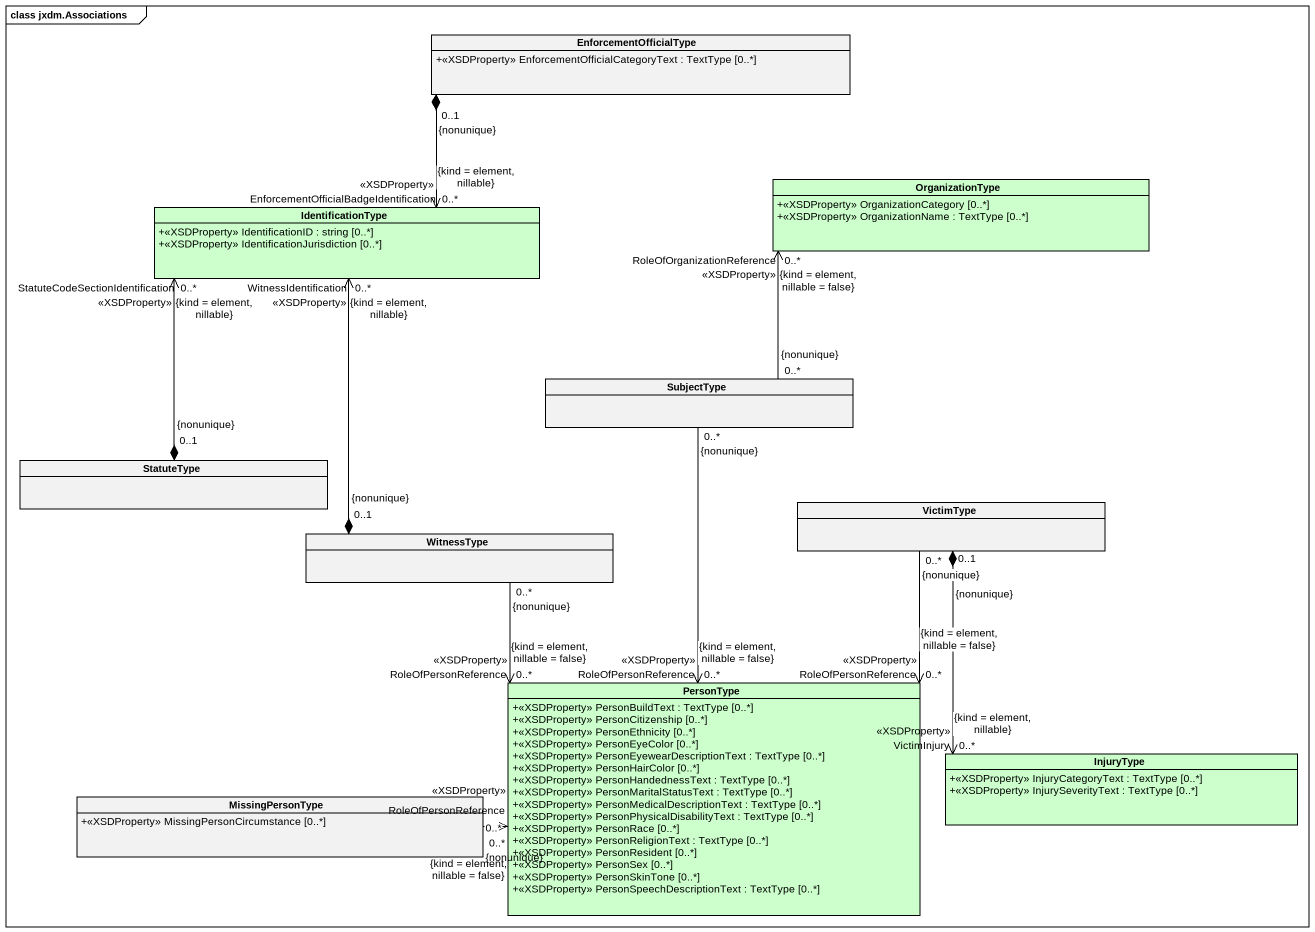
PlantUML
@startuml
mainframe class jxdm.Associations
hide circle
hide empty members
skinparam classAttributeIconSize 0
class EnforcementOfficialType {
  +<<XSDProperty>> EnforcementOfficialCategoryText : TextType [0..*]
}
class OrganizationType #CCFFCC {
  +<<XSDProperty>> OrganizationCategory [0..*]
  +<<XSDProperty>> OrganizationName : TextType [0..*]
}
class IdentificationType #CCFFCC {
  +<<XSDProperty>> IdentificationID : string [0..*]
  +<<XSDProperty>> IdentificationJurisdiction [0..*]
}
class SubjectType
class StatuteType
class VictimType
class WitnessType
class PersonType #CCFFCC {
  +<<XSDProperty>> PersonBuildText : TextType [0..*]
  +<<XSDProperty>> PersonCitizenship [0..*]
  +<<XSDProperty>> PersonEthnicity [0..*]
  +<<XSDProperty>> PersonEyeColor [0..*]
  +<<XSDProperty>> PersonEyewearDescriptionText : TextType [0..*]
  +<<XSDProperty>> PersonHairColor [0..*]
  +<<XSDProperty>> PersonHandednessText : TextType [0..*]
  +<<XSDProperty>> PersonMaritalStatusText : TextType [0..*]
  +<<XSDProperty>> PersonMedicalDescriptionText : TextType [0..*]
  +<<XSDProperty>> PersonPhysicalDisabilityText : TextType [0..*]
  +<<XSDProperty>> PersonRace [0..*]
  +<<XSDProperty>> PersonReligionText : TextType [0..*]
  +<<XSDProperty>> PersonResident [0..*]
  +<<XSDProperty>> PersonSex [0..*]
  +<<XSDProperty>> PersonSkinTone [0..*]
  +<<XSDProperty>> PersonSpeechDescriptionText : TextType [0..*]
}
class InjuryType #CCFFCC {
  +<<XSDProperty>> InjuryCategoryText : TextType [0..*]
  +<<XSDProperty>> InjurySeverityText : TextType [0..*]
}
class MissingPersonType {
  +<<XSDProperty>> MissingPersonCircumstance [0..*]
}
EnforcementOfficialType "0..1\n{nonunique}" *--> "EnforcementOfficialBadgeIdentification\n<<XSDProperty>>\n0..*\n{kind = element, nillable}" IdentificationType
SubjectType "0..*\n{nonunique}" -up-> "RoleOfOrganizationReference\n<<XSDProperty>>\n0..*\n{kind = element, nillable = false}" OrganizationType
SubjectType "0..*\n{nonunique}" --> "RoleOfPersonReference\n<<XSDProperty>>\n0..*\n{kind = element, nillable = false}" PersonType
StatuteType "0..1\n{nonunique}" *-up-> "StatuteCodeSectionIdentification\n<<XSDProperty>>\n0..*\n{kind = element, nillable}" IdentificationType
VictimType "0..*\n{nonunique}" --> "RoleOfPersonReference\n<<XSDProperty>>\n0..*\n{kind = element, nillable = false}" PersonType
VictimType "0..1\n{nonunique}" *--> "VictimInjury\n<<XSDProperty>>\n0..*\n{kind = element, nillable}" InjuryType
WitnessType "0..1\n{nonunique}" *-up-> "WitnessIdentification\n<<XSDProperty>>\n0..*\n{kind = element, nillable}" IdentificationType
WitnessType "0..*\n{nonunique}" --> "RoleOfPersonReference\n<<XSDProperty>>\n0..*\n{kind = element, nillable = false}" PersonType
MissingPersonType "0..*\n{nonunique}" -right-> "RoleOfPersonReference\n<<XSDProperty>>\n0..*\n{kind = element, nillable = false}" PersonType
@enduml
